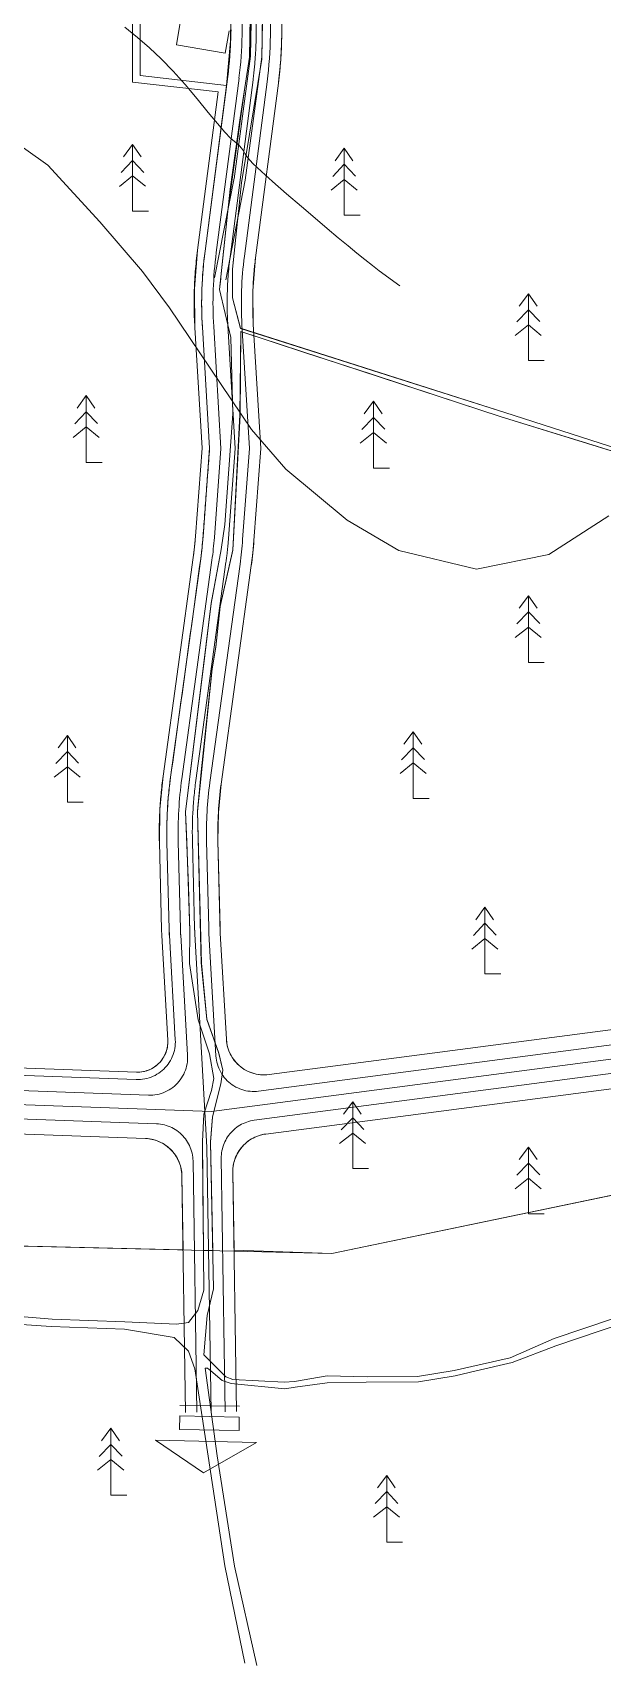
# Model space of a CAD drawing. Header units: metres. Extents: x 532950 to 537618, y 1849954 to 1853119.
# Drawn here: x 534597.6 to 534748.3, y 1850257.3 to 1850689.7 of the extents above; entities that cross this region are included whole.
import ezdxf

# ---------------------------------------------------------------- set-up
doc = ezdxf.new("R2010")
doc.units = ezdxf.units.M
doc.header["$LTSCALE"] = 3.1
for name, color, linetype, lineweight in [('11', 7, 'Continuous', 13), ('31', 7, 'Continuous', 13), ('46', 7, 'Continuous', 13), ('50', 7, 'Continuous', 13), ('52', 7, 'Continuous', 13), ('53', 7, 'Continuous', 13), ('55', 7, 'Continuous', 13), ('58', 7, 'Continuous', 13), ('60', 7, 'Continuous', 13), ('63', 7, 'Continuous', 13)]:
    doc.layers.add(name, color=color, linetype=linetype, lineweight=lineweight)

msp = doc.modelspace()

# ---------------------------------------------------------------- linework, layer by layer
at = {"layer": '11'}
for points in [[(534657.01, 1850715.5), (534656.72, 1850689.04), (534656.71, 1850688.63), (534656.71, 1850688.22), (534656.7, 1850687.81), (534656.69, 1850687.4), (534656.68, 1850686.99), (534656.66, 1850686.58), (534656.65, 1850686.18), (534656.63, 1850685.77), (534656.61, 1850685.36), (534656.59, 1850684.95), (534656.57, 1850684.54), (534656.54, 1850684.14), (534656.52, 1850683.73), (534656.49, 1850683.32), (534656.46, 1850682.91), (534656.43, 1850682.51), (534656.4, 1850682.1), (534656.37, 1850681.69), (534656.33, 1850681.28), (534656.3, 1850680.88), (534656.26, 1850680.47), (534656.22, 1850680.06), (534656.17, 1850679.66), (534656.13, 1850679.25), (534656.09, 1850678.84), (534656.04, 1850678.44), (534655.99, 1850678.03), (534655.94, 1850677.63), (534655.89, 1850677.22), (534649.88, 1850630.99), (534649.79, 1850630.35), (534649.72, 1850629.7), (534649.64, 1850629.05), (534649.57, 1850628.41), (534649.51, 1850627.76), (534649.45, 1850627.11), (534649.39, 1850626.46), (534649.34, 1850625.81), (534649.29, 1850625.16)], [(534649.29, 1850625.16), (534649.25, 1850624.51), (534649.21, 1850623.86), (534649.17, 1850623.21), (534649.14, 1850622.56), (534649.11, 1850621.91), (534649.09, 1850621.26), (534649.07, 1850620.61), (534649.06, 1850619.96), (534649.05, 1850619.31), (534649.04, 1850618.66), (534649.04, 1850618.01), (534649.04, 1850617.36), (534649.05, 1850616.71), (534649.06, 1850616.06), (534649.08, 1850615.4), (534649.1, 1850614.75), (534649.12, 1850614.1), (534649.15, 1850613.45), (534649.18, 1850612.8), (534649.22, 1850612.15), (534651.15, 1850579.6), (534649.39, 1850555.74), (534649.37, 1850555.52), (534649.35, 1850555.31), (534649.34, 1850555.09), (534649.32, 1850554.88), (534649.3, 1850554.66), (534649.28, 1850554.44), (534649.26, 1850554.23), (534649.24, 1850554.01), (534649.22, 1850553.8), (534649.2, 1850553.58), (534649.18, 1850553.36), (534649.16, 1850553.15), (534649.14, 1850552.93), (534649.12, 1850552.72), (534649.09, 1850552.5), (534649.07, 1850552.29), (534649.05, 1850552.07), (534649.02, 1850551.86), (534649, 1850551.64), (534648.97, 1850551.42), (534648.95, 1850551.21), (534648.92, 1850550.99), (534648.89, 1850550.78), (534648.87, 1850550.56), (534648.84, 1850550.35), (534648.81, 1850550.13), (534648.78, 1850549.92), (534648.75, 1850549.7), (534648.72, 1850549.49), (534640.76, 1850491.62), (534640.68, 1850491.07), (534640.61, 1850490.52), (534640.54, 1850489.96), (534640.48, 1850489.41), (534640.42, 1850488.86), (534640.36, 1850488.3), (534640.3, 1850487.75), (534640.25, 1850487.2), (534640.2, 1850486.64), (534640.15, 1850486.09), (534640.11, 1850485.53), (534640.07, 1850484.98), (534640.03, 1850484.42), (534640, 1850483.86), (534639.96, 1850483.31), (534639.94, 1850482.75), (534639.91, 1850482.2), (534639.89, 1850481.64), (534639.87, 1850481.08), (534639.86, 1850480.53), (534639.84, 1850479.97), (534639.83, 1850479.41), (534639.83, 1850478.86), (534639.82, 1850478.3), (534639.82, 1850477.74), (534639.83, 1850477.18), (534639.83, 1850476.63), (534639.84, 1850476.07), (534639.85, 1850475.51), (534640.42, 1850452.56), (534640.42, 1850452.5), (534640.42, 1850452.45), (534640.42, 1850452.39), (534640.43, 1850452.34), (534640.43, 1850452.28), (534640.43, 1850452.23), (534640.43, 1850452.17), (534640.43, 1850452.12), (534640.43, 1850452.06), (534640.44, 1850452.01), (534640.44, 1850451.95), (534640.44, 1850451.9), (534640.44, 1850451.84), (534640.45, 1850451.79), (534640.45, 1850451.73), (534640.45, 1850451.68), (534640.45, 1850451.62), (534640.45, 1850451.57)], [(535035.1, 1850471.32), (534856.25, 1850431.69), (534644.88, 1850403.96)], [(534640.45, 1850451.57), (534640.46, 1850451.51), (534640.46, 1850451.46), (534640.46, 1850451.4), (534640.46, 1850451.34), (534640.47, 1850451.29), (534640.47, 1850451.23), (534640.47, 1850451.18), (534640.48, 1850451.12), (534640.48, 1850451.07), (534640.48, 1850451.01), (534640.49, 1850450.96), (534643.69, 1850394.54), (534644.77, 1850324.4)], [(534644.88, 1850403.96), (534362.25, 1850414.19), (534159.5, 1850449.49)]]:
    msp.add_lwpolyline(points, dxfattribs=at)
at = {"layer": '31'}
for points in [[(534363.26, 1850423.91), (534625.04, 1850414.43), (534625.74, 1850414.44), (534626.44, 1850414.51), (534627.13, 1850414.63), (534627.8, 1850414.82), (534628.46, 1850415.06), (534629.09, 1850415.37), (534629.69, 1850415.72), (534630.26, 1850416.13), (534630.79, 1850416.58), (534631.28, 1850417.09), (534631.73, 1850417.63), (534632.12, 1850418.2), (534632.47, 1850418.81), (534632.76, 1850419.45), (534632.99, 1850420.11), (534633.16, 1850420.79), (534633.27, 1850421.48), (534633.33, 1850422.18), (534633.32, 1850422.88), (534631.74, 1850450.59), (534631.68, 1850452.22), (534631.11, 1850475.3), (534631.24, 1850484.08), (534632.09, 1850492.82), (534640.06, 1850550.68), (534640.4, 1850553.53), (534640.66, 1850556.39), (534642.38, 1850579.67), (534640.48, 1850611.63), (534640.36, 1850621.89), (534641.2, 1850632.12), (534646.65, 1850674.01), (534623.98, 1850676.63), (534623.98, 1850701.95)], [(534640.4, 1850622.96), (534640.43, 1850623.66), (534640.47, 1850624.37), (534640.51, 1850625.08), (534640.56, 1850625.78), (534640.61, 1850626.49), (534640.67, 1850627.19), (534640.73, 1850627.9), (534640.8, 1850628.61), (534640.87, 1850629.31), (534640.94, 1850630.01), (534641.02, 1850630.72), (534641.11, 1850631.42), (534641.2, 1850632.12), (534646.65, 1850674.01), (534623.98, 1850676.63), (534623.98, 1850701.95)], [(534629.02, 1850415.33), (534629.43, 1850415.56), (534629.81, 1850415.8), (534630.19, 1850416.07), (534630.54, 1850416.36), (534630.88, 1850416.67), (534631.2, 1850417), (534631.5, 1850417.34), (534631.79, 1850417.7), (534632.05, 1850418.08), (534632.28, 1850418.47), (534632.5, 1850418.88), (534632.69, 1850419.3), (534632.86, 1850419.72), (534633, 1850420.16), (534633.12, 1850420.6), (534633.21, 1850421.05), (534633.28, 1850421.51), (534633.32, 1850421.96), (534633.33, 1850422.42), (534633.32, 1850422.88), (534631.74, 1850450.59), (534631.68, 1850452.22), (534631.11, 1850475.3), (534631.09, 1850475.9), (534631.08, 1850476.51), (534631.08, 1850477.11), (534631.07, 1850477.72), (534631.07, 1850478.33), (534631.08, 1850478.93), (534631.08, 1850479.54), (534631.09, 1850480.14), (534631.11, 1850480.75), (534631.13, 1850481.35), (534631.15, 1850481.96), (534631.17, 1850482.56), (534631.2, 1850483.17), (534631.23, 1850483.77), (534631.26, 1850484.38), (534631.3, 1850484.98), (534631.34, 1850485.59), (534631.38, 1850486.19), (534631.43, 1850486.8), (534631.48, 1850487.4), (534631.54, 1850488), (534631.59, 1850488.6), (534631.65, 1850489.21), (534631.72, 1850489.81), (534631.79, 1850490.41), (534631.86, 1850491.01), (534631.93, 1850491.61), (534632.01, 1850492.21), (534632.09, 1850492.82), (534640.06, 1850550.68), (534640.08, 1850550.88), (534640.11, 1850551.07), (534640.14, 1850551.27), (534640.16, 1850551.47), (534640.19, 1850551.66), (534640.21, 1850551.86), (534640.23, 1850552.06), (534640.26, 1850552.25), (534640.28, 1850552.45), (534640.31, 1850552.64), (534640.33, 1850552.84), (534640.35, 1850553.04), (534640.37, 1850553.23), (534640.39, 1850553.43), (534640.41, 1850553.63), (534640.43, 1850553.83), (534640.45, 1850554.02), (534640.47, 1850554.22), (534640.49, 1850554.42), (534640.51, 1850554.61), (534640.53, 1850554.81), (534640.55, 1850555.01), (534640.56, 1850555.2), (534640.58, 1850555.4), (534640.6, 1850555.6), (534640.61, 1850555.8), (534640.63, 1850555.99), (534640.65, 1850556.19), (534640.66, 1850556.39), (534642.38, 1850579.67), (534640.48, 1850611.63), (534640.44, 1850612.34), (534640.41, 1850613.05), (534640.38, 1850613.75), (534640.35, 1850614.46), (534640.33, 1850615.17), (534640.31, 1850615.88), (534640.3, 1850616.58), (534640.29, 1850617.29), (534640.29, 1850618), (534640.29, 1850618.71), (534640.3, 1850619.42), (534640.31, 1850620.12), (534640.32, 1850620.83), (534640.34, 1850621.54), (534640.37, 1850622.25), (534640.4, 1850622.96)], [(534179.24, 1850455.95), (534363.26, 1850423.91), (534625.04, 1850414.43), (534625.5, 1850414.43), (534625.96, 1850414.45), (534626.41, 1850414.5), (534626.87, 1850414.58), (534627.31, 1850414.68), (534627.76, 1850414.8), (534628.19, 1850414.96), (534628.61, 1850415.13), (534629.02, 1850415.33)]]:
    msp.add_lwpolyline(points, dxfattribs=at)
at = {"layer": '46'}
for points in [[(534660.11, 1850413.77), (534854.9, 1850439.33), (535029.51, 1850478.01), (535030.34, 1850478.24), (535031.15, 1850478.53), (535031.93, 1850478.89), (535032.68, 1850479.32), (535033.38, 1850479.8), (535034.05, 1850480.35), (535034.66, 1850480.96), (535035.22, 1850481.61), (535035.72, 1850482.31), (535036.16, 1850483.05), (535036.53, 1850483.82), (535036.84, 1850484.63), (535037.07, 1850485.45), (535037.24, 1850486.3), (535037.33, 1850487.15), (535037.34, 1850488.01), (535037.29, 1850488.87), (535037.16, 1850489.72), (535036.95, 1850490.56), (535036.68, 1850491.37), (534901.91, 1850841.19)], [(534663.58, 1850698.93), (534663.47, 1850688.96), (534663.21, 1850682.64), (534662.58, 1850676.35), (534656.57, 1850630.12), (534655.85, 1850621.35), (534655.95, 1850612.55), (534657.92, 1850579.56), (534656.12, 1850555.24), (534655.82, 1850551.9), (534655.41, 1850548.57), (534647.44, 1850490.7), (534646.72, 1850483.21), (534646.6, 1850475.68), (534647.23, 1850451.23), (534648.83, 1850423.12), (534648.91, 1850422.26), (534649.07, 1850421.41), (534649.31, 1850420.58), (534649.61, 1850419.77), (534649.99, 1850418.99), (534650.43, 1850418.24), (534650.93, 1850417.54), (534651.49, 1850416.88), (534652.11, 1850416.27), (534652.77, 1850415.72), (534653.48, 1850415.23), (534654.23, 1850414.8), (534655.02, 1850414.43)], [(535160.26, 1850466.91), (534676.75, 1850366.42), (534650.86, 1850367.28), (534650.54, 1850387.96), (534650.57, 1850388.81), (534650.66, 1850389.66), (534650.83, 1850390.5), (534651.07, 1850391.32), (534651.38, 1850392.12), (534651.76, 1850392.89), (534652.2, 1850393.62), (534652.7, 1850394.32), (534653.26, 1850394.97), (534653.87, 1850395.56), (534654.54, 1850396.11), (534655.24, 1850396.59), (534655.99, 1850397.01), (534656.76, 1850397.37), (534657.57, 1850397.66), (534658.4, 1850397.88), (534659.24, 1850398.03), (534857.59, 1850424.05), (535036.56, 1850463.7), (535096.55, 1850475.69)], [(534152.05, 1850407.66), (534298.25, 1850375.42), (534637.36, 1850367.35), (534637.06, 1850387), (534637, 1850387.89), (534636.87, 1850388.77), (534636.66, 1850389.64), (534636.37, 1850390.48), (534636.01, 1850391.3), (534635.57, 1850392.08), (534635.07, 1850392.82), (534634.51, 1850393.51), (534633.88, 1850394.15), (534633.2, 1850394.73), (534632.47, 1850395.25), (534631.7, 1850395.7), (534630.89, 1850396.08), (534630.05, 1850396.38), (534629.19, 1850396.61), (534628.31, 1850396.76), (534627.42, 1850396.84), (534361.44, 1850406.46), (534169.5, 1850439.89)], [(534655.02, 1850414.43), (534655.83, 1850414.14), (534656.67, 1850413.92), (534657.52, 1850413.77), (534658.39, 1850413.7), (534659.25, 1850413.7), (534660.11, 1850413.77)]]:
    msp.add_lwpolyline(points, dxfattribs=at)
at = {"layer": '50'}
msp.add_lwpolyline([(534648.89, 1850675.77), (534649.95, 1850687.59), (534650.08, 1850699.46), (534625.98, 1850699.92), (534625.98, 1850678.42)], close=True, dxfattribs=at)
at = {"layer": '52'}
for p, q in [((534653.26, 1850715.54), (534652.97, 1850689.08)), ((534660.76, 1850715.45), (534660.47, 1850688.99)), ((534652.17, 1850677.71), (534646.16, 1850631.48)), ((534659.61, 1850676.74), (534653.59, 1850630.51)), ((534645.01, 1850550), (534637.04, 1850492.13)), ((534652.44, 1850548.98), (534644.47, 1850491.11))]:
    msp.add_line(p, q, dxfattribs=at)
for points in [[(534645.47, 1850611.93), (534647.4, 1850579.63), (534645.65, 1850556.02)], [(534652.96, 1850612.38), (534654.91, 1850579.58), (534653.13, 1850555.46)], [(534636.1, 1850475.42), (534636.67, 1850452.41), (534636.67, 1850452.35), (534636.68, 1850452.3), (534636.68, 1850452.24), (534636.68, 1850452.19), (534636.68, 1850452.13), (534636.68, 1850452.08), (534636.68, 1850452.02), (534636.69, 1850451.97), (534636.69, 1850451.91), (534636.69, 1850451.85), (534636.69, 1850451.8), (534636.69, 1850451.74), (534636.7, 1850451.69), (534636.7, 1850451.63), (534636.7, 1850451.58), (534636.7, 1850451.52), (534636.7, 1850451.47), (534636.71, 1850451.41), (534636.71, 1850451.36), (534636.71, 1850451.3), (534636.71, 1850451.25), (534636.72, 1850451.19), (534636.72, 1850451.14), (534636.72, 1850451.08), (534636.73, 1850451.03), (534636.73, 1850450.97), (534636.73, 1850450.92), (534636.73, 1850450.86), (534636.74, 1850450.81), (534638.55, 1850418.88), (534638.57, 1850418.3), (534638.55, 1850417.73), (534638.5, 1850417.16), (534638.42, 1850416.59), (534638.3, 1850416.03), (534638.16, 1850415.47), (534637.98, 1850414.93), (534637.77, 1850414.39), (534637.53, 1850413.87), (534637.26, 1850413.37), (534636.96, 1850412.88), (534636.64, 1850412.4), (534636.29, 1850411.95), (534635.91, 1850411.52), (534635.51, 1850411.11), (534635.08, 1850410.72), (534634.64, 1850410.36), (534634.17, 1850410.03), (534633.69, 1850409.72), (534633.19, 1850409.44), (534632.67, 1850409.19), (534632.14, 1850408.97), (534631.6, 1850408.78), (534631.05, 1850408.62), (534630.49, 1850408.49), (534629.92, 1850408.4), (534629.35, 1850408.34), (534628.78, 1850408.31), (534628.21, 1850408.31), (534362.64, 1850417.93)], [(534643.6, 1850475.61), (534644.17, 1850452.71), (534644.17, 1850452.66), (534644.17, 1850452.6), (534644.17, 1850452.55), (534644.17, 1850452.49), (534644.18, 1850452.44), (534644.18, 1850452.38), (534644.18, 1850452.33), (534644.18, 1850452.27), (534644.18, 1850452.22), (534644.18, 1850452.16), (534644.19, 1850452.1), (534644.19, 1850452.05), (534644.19, 1850451.99), (534644.19, 1850451.94), (534644.19, 1850451.88), (534644.2, 1850451.83), (534644.2, 1850451.77), (534644.2, 1850451.72), (534644.2, 1850451.66), (534644.21, 1850451.61), (534644.21, 1850451.55), (534644.21, 1850451.5), (534644.22, 1850451.44), (534644.22, 1850451.39), (534644.22, 1850451.33), (534644.22, 1850451.28), (534644.23, 1850451.22), (534644.23, 1850451.17), (534644.23, 1850451.11), (534646.07, 1850418.73), (534646.12, 1850418.16), (534646.2, 1850417.6), (534646.31, 1850417.04), (534646.46, 1850416.49), (534646.63, 1850415.95), (534646.83, 1850415.43), (534647.07, 1850414.91), (534647.33, 1850414.41), (534647.62, 1850413.92), (534647.94, 1850413.45), (534648.28, 1850413), (534648.65, 1850412.57), (534649.05, 1850412.16), (534649.46, 1850411.78), (534649.9, 1850411.41), (534650.35, 1850411.08), (534650.83, 1850410.77), (534651.32, 1850410.48), (534651.83, 1850410.23), (534652.35, 1850410.01), (534652.88, 1850409.81), (534653.42, 1850409.65), (534653.97, 1850409.51), (534654.53, 1850409.41), (534655.09, 1850409.34), (534655.66, 1850409.3), (534656.23, 1850409.29), (534656.79, 1850409.32), (534657.36, 1850409.38), (534855.6, 1850435.38)], [(534856.9, 1850427.99), (534656.18, 1850401.66), (534655.69, 1850401.58), (534655.2, 1850401.48), (534654.71, 1850401.35), (534654.23, 1850401.2), (534653.76, 1850401.03), (534653.3, 1850400.83), (534652.85, 1850400.61), (534652.41, 1850400.36), (534651.99, 1850400.1), (534651.57, 1850399.81), (534651.18, 1850399.5), (534650.8, 1850399.18), (534650.43, 1850398.83), (534650.08, 1850398.47), (534649.76, 1850398.09), (534649.45, 1850397.69), (534649.16, 1850397.28), (534648.89, 1850396.86), (534648.65, 1850396.42), (534648.42, 1850395.97), (534648.22, 1850395.51), (534648.04, 1850395.04), (534647.89, 1850394.56), (534647.76, 1850394.08), (534647.66, 1850393.59), (534647.58, 1850393.09), (534647.52, 1850392.59), (534647.49, 1850392.09), (534647.49, 1850391.59), (534648.52, 1850324.46)], [(534641.02, 1850324.34), (534640, 1850390.89), (534639.97, 1850391.42), (534639.93, 1850391.94), (534639.85, 1850392.46), (534639.75, 1850392.97), (534639.62, 1850393.48), (534639.46, 1850393.98), (534639.28, 1850394.47), (534639.07, 1850394.95), (534638.84, 1850395.42), (534638.58, 1850395.87), (534638.3, 1850396.32), (534637.99, 1850396.74), (534637.67, 1850397.15), (534637.32, 1850397.55), (534636.96, 1850397.92), (534636.57, 1850398.27), (534636.17, 1850398.61), (534635.75, 1850398.92), (534635.31, 1850399.21), (534634.86, 1850399.48), (534634.39, 1850399.72), (534633.92, 1850399.94), (534633.43, 1850400.13), (534632.93, 1850400.3), (534632.43, 1850400.44), (534631.92, 1850400.55), (534631.4, 1850400.64), (534630.88, 1850400.7), (534630.36, 1850400.73), (534361.86, 1850410.45)]]:
    msp.add_lwpolyline(points, dxfattribs=at)
for centre, radius, start, end in [((534556.72, 1850690.12), 96.25, 352.5885, 359.3772), ((534556.72, 1850690.12), 103.75, 352.5885, 359.3772), ((534749.04, 1850618.09), 103.75, 172.5885, 183.4064), ((534749.04, 1850618.09), 96.25, 172.5885, 183.4064), ((534549.66, 1850563.13), 96.25, 352.1607, 355.7636), ((534549.66, 1850563.13), 103.75, 352.1607, 355.7636), ((534739.82, 1850477.98), 103.75, 172.1607, 181.4144), ((534739.82, 1850477.98), 96.25, 172.1607, 181.4144)]:
    msp.add_arc(centre, radius, start, end, dxfattribs=at)
at = {"layer": '53'}
for p, q in [((534650.26, 1850715.57), (534649.97, 1850689.11)), ((534663.76, 1850715.42), (534663.47, 1850688.96)), ((534649.19, 1850678.09), (534643.18, 1850631.86)), ((534662.58, 1850676.35), (534656.57, 1850630.12)), ((534642.04, 1850550.41), (534634.07, 1850492.54)), ((534655.41, 1850548.57), (534647.44, 1850490.7)), ((534644.92, 1850381.54), (534644.94, 1850381.54))]:
    msp.add_line(p, q, dxfattribs=at)
for points in [[(534642.48, 1850611.75), (534644.39, 1850579.65), (534642.65, 1850556.24)], [(534655.95, 1850612.55), (534657.92, 1850579.56), (534656.12, 1850555.24)], [(534633.11, 1850475.35), (534633.67, 1850452.29), (534633.68, 1850452.23), (534633.68, 1850452.17), (534633.68, 1850452.12), (534633.68, 1850452.06), (534633.68, 1850452.01), (534633.68, 1850451.95), (534633.69, 1850451.9), (534633.69, 1850451.84), (534633.69, 1850451.79), (534633.69, 1850451.73), (534633.69, 1850451.68), (534633.7, 1850451.62), (534633.7, 1850451.57), (534633.7, 1850451.51), (534633.7, 1850451.46), (534633.7, 1850451.4), (534633.71, 1850451.35), (534633.71, 1850451.29), (534633.71, 1850451.24), (534633.71, 1850451.18), (534633.72, 1850451.13), (534633.72, 1850451.07), (534633.72, 1850451.01), (534633.73, 1850450.96), (534633.73, 1850450.9), (534633.73, 1850450.85), (534633.73, 1850450.79), (534633.74, 1850450.74), (534633.74, 1850450.68), (534635.31, 1850423), (534635.33, 1850422.42), (534635.31, 1850421.85), (534635.26, 1850421.28), (534635.18, 1850420.71), (534635.07, 1850420.15), (534634.92, 1850419.59), (534634.74, 1850419.05), (534634.53, 1850418.51), (534634.29, 1850417.99), (534634.02, 1850417.49), (534633.73, 1850417), (534633.4, 1850416.52), (534633.05, 1850416.07), (534632.67, 1850415.64), (534632.27, 1850415.23), (534631.85, 1850414.84), (534631.4, 1850414.48), (534630.93, 1850414.15), (534630.45, 1850413.84), (534629.95, 1850413.56), (534629.43, 1850413.31), (534628.9, 1850413.09), (534628.36, 1850412.9), (534627.81, 1850412.74), (534627.25, 1850412.61), (534626.68, 1850412.52), (534626.11, 1850412.46), (534625.54, 1850412.43), (534624.97, 1850412.43), (534363.06, 1850421.91)], [(534646.6, 1850475.68), (534647.17, 1850452.84), (534647.17, 1850452.78), (534647.17, 1850452.72), (534647.17, 1850452.67), (534647.17, 1850452.61), (534647.17, 1850452.56), (534647.17, 1850452.5), (534647.18, 1850452.45), (534647.18, 1850452.39), (534647.18, 1850452.34), (534647.18, 1850452.28), (534647.18, 1850452.23), (534647.19, 1850452.17), (534647.19, 1850452.12), (534647.19, 1850452.06), (534647.19, 1850452.01), (534647.2, 1850451.95), (534647.2, 1850451.9), (534647.2, 1850451.84), (534647.2, 1850451.79), (534647.2, 1850451.73), (534647.21, 1850451.67), (534647.21, 1850451.62), (534647.21, 1850451.56), (534647.22, 1850451.51), (534647.22, 1850451.45), (534647.22, 1850451.4), (534647.22, 1850451.34), (534647.23, 1850451.29), (534647.23, 1850451.23), (534648.83, 1850423.12), (534648.88, 1850422.56), (534648.96, 1850421.99), (534649.07, 1850421.44), (534649.21, 1850420.89), (534649.39, 1850420.35), (534649.59, 1850419.82), (534649.82, 1850419.31), (534650.09, 1850418.8), (534650.38, 1850418.32), (534650.7, 1850417.85), (534651.04, 1850417.4), (534651.41, 1850416.97), (534651.8, 1850416.56), (534652.22, 1850416.17), (534652.65, 1850415.81), (534653.11, 1850415.47), (534653.58, 1850415.16), (534654.08, 1850414.88), (534654.58, 1850414.63), (534655.1, 1850414.4), (534655.64, 1850414.21), (534656.18, 1850414.04), (534656.73, 1850413.91), (534657.29, 1850413.81), (534657.85, 1850413.73), (534658.42, 1850413.7), (534658.98, 1850413.69), (534659.55, 1850413.72), (534660.11, 1850413.77), (534854.9, 1850439.33)], [(534857.59, 1850424.05), (534659.24, 1850398.03), (534658.74, 1850397.95), (534658.25, 1850397.85), (534657.77, 1850397.72), (534657.29, 1850397.57), (534656.82, 1850397.39), (534656.36, 1850397.19), (534655.91, 1850396.97), (534655.47, 1850396.73), (534655.04, 1850396.46), (534654.63, 1850396.18), (534654.23, 1850395.87), (534653.85, 1850395.54), (534653.49, 1850395.2), (534653.14, 1850394.84), (534652.81, 1850394.46), (534652.5, 1850394.06), (534652.22, 1850393.65), (534651.95, 1850393.22), (534651.7, 1850392.79), (534651.48, 1850392.34), (534651.28, 1850391.88), (534651.1, 1850391.41), (534650.95, 1850390.93), (534650.82, 1850390.45), (534650.71, 1850389.95), (534650.63, 1850389.46), (534650.58, 1850388.96), (534650.55, 1850388.46), (534650.54, 1850387.96), (534651.52, 1850324.5)], [(534298.25, 1850375.42), (534637.36, 1850367.35), (534637.06, 1850387), (534637.03, 1850387.52), (534636.99, 1850388.04), (534636.91, 1850388.56), (534636.81, 1850389.07), (534636.68, 1850389.58), (534636.52, 1850390.08), (534636.34, 1850390.57), (534636.13, 1850391.05), (534635.9, 1850391.52), (534635.64, 1850391.98), (534635.36, 1850392.42), (534635.05, 1850392.85), (534634.73, 1850393.26), (534634.38, 1850393.65), (534634.02, 1850394.02), (534633.63, 1850394.38), (534633.23, 1850394.71), (534632.81, 1850395.02), (534632.37, 1850395.31), (534631.92, 1850395.58), (534631.45, 1850395.82), (534630.98, 1850396.04), (534630.49, 1850396.23), (534629.99, 1850396.4), (534629.49, 1850396.54), (534628.98, 1850396.66), (534628.46, 1850396.74), (534627.94, 1850396.8), (534627.42, 1850396.84), (534361.44, 1850406.46)], [(534638.02, 1850324.29), (534637.06, 1850387), (534637.03, 1850387.52), (534636.99, 1850388.04), (534636.91, 1850388.56), (534636.81, 1850389.07), (534636.68, 1850389.58), (534636.52, 1850390.08), (534636.34, 1850390.57), (534636.13, 1850391.05), (534635.9, 1850391.52), (534635.64, 1850391.98), (534635.36, 1850392.42), (534635.05, 1850392.85), (534634.73, 1850393.26), (534634.38, 1850393.65), (534634.02, 1850394.02), (534633.63, 1850394.38), (534633.23, 1850394.71), (534632.81, 1850395.02), (534632.37, 1850395.31), (534631.92, 1850395.58), (534631.45, 1850395.82), (534630.98, 1850396.04), (534630.49, 1850396.23), (534629.99, 1850396.4), (534629.49, 1850396.54), (534628.98, 1850396.66), (534628.46, 1850396.74), (534627.94, 1850396.8), (534627.42, 1850396.84), (534361.44, 1850406.46)]]:
    msp.add_lwpolyline(points, dxfattribs=at)
for centre, radius, start, end in [((534556.72, 1850690.12), 93.25, 352.5885, 359.3772), ((534556.72, 1850690.12), 106.75, 352.5885, 359.3772), ((534749.04, 1850618.09), 106.75, 172.5885, 183.4064), ((534749.04, 1850618.09), 93.25, 172.5885, 183.4064), ((534549.66, 1850563.13), 93.25, 352.1607, 355.7636), ((534549.66, 1850563.13), 106.75, 352.1607, 355.7636), ((534739.82, 1850477.98), 106.75, 172.1607, 181.4144), ((534739.82, 1850477.98), 93.25, 172.1607, 181.4144)]:
    msp.add_arc(centre, radius, start, end, dxfattribs=at)
at = {"layer": '55'}
for p, q in [((534636.6, 1850692.44), (534635.6, 1850686.53)), ((534649.53, 1850690.25), (534648.52, 1850684.33)), ((534648.52, 1850684.33), (534635.6, 1850686.53)), ((534624.02, 1850660.09), (534624.02, 1850642.42)), ((534680.02, 1850659.09), (534680.02, 1850641.42)), ((534620.96, 1850652.65), (534624.02, 1850655.85)), ((534627, 1850652.71), (534624.02, 1850655.85)), ((534676.96, 1850651.65), (534680.02, 1850654.85)), ((534683, 1850651.71), (534680.02, 1850654.85)), ((534620.54, 1850649.02), (534624.02, 1850651.8)), ((534627.43, 1850649.03), (534624.02, 1850651.8)), ((534650.9, 1850651.23), (534645.72, 1850624.81)), ((534653.84, 1850650.65), (534648.66, 1850624.24)), ((534676.54, 1850648.02), (534680.02, 1850650.8)), ((534683.43, 1850648.03), (534680.02, 1850650.8)), ((534624.02, 1850642.42), (534628.22, 1850642.42)), ((534680.02, 1850641.42), (534684.22, 1850641.42)), ((534728.75, 1850620.59), (534728.75, 1850602.92)), ((534725.69, 1850613.15), (534728.75, 1850616.34)), ((534731.73, 1850613.21), (534728.75, 1850616.34)), ((534725.27, 1850609.52), (534728.75, 1850612.3)), ((534732.16, 1850609.53), (534728.75, 1850612.3)), ((534728.75, 1850602.92), (534732.95, 1850602.92)), ((534611.75, 1850593.59), (534611.75, 1850575.92)), ((534608.69, 1850586.15), (534611.75, 1850589.34)), ((534614.73, 1850586.21), (534611.75, 1850589.34)), ((534687.75, 1850592.09), (534687.75, 1850574.42)), ((534608.27, 1850582.52), (534611.75, 1850585.3)), ((534615.16, 1850582.53), (534611.75, 1850585.3)), ((534684.69, 1850584.65), (534687.75, 1850587.84)), ((534690.73, 1850584.71), (534687.75, 1850587.84)), ((534684.27, 1850581.02), (534687.75, 1850583.8)), ((534691.16, 1850581.03), (534687.75, 1850583.8)), ((534611.75, 1850575.92), (534615.95, 1850575.92)), ((534687.75, 1850574.42), (534691.95, 1850574.42)), ((534728.75, 1850540.59), (534728.75, 1850522.92)), ((534725.69, 1850533.15), (534728.75, 1850536.34)), ((534731.73, 1850533.21), (534728.75, 1850536.34)), ((534725.27, 1850529.52), (534728.75, 1850532.3)), ((534732.16, 1850529.53), (534728.75, 1850532.3)), ((534728.75, 1850522.92), (534732.95, 1850522.92)), ((534606.75, 1850503.59), (534606.75, 1850485.92)), ((534698.25, 1850504.59), (534698.25, 1850486.92)), ((534603.69, 1850496.15), (534606.75, 1850499.34)), ((534609.73, 1850496.21), (534606.75, 1850499.34)), ((534695.19, 1850497.15), (534698.25, 1850500.34)), ((534701.23, 1850497.21), (534698.25, 1850500.34)), ((534603.27, 1850492.52), (534606.75, 1850495.3)), ((534610.16, 1850492.53), (534606.75, 1850495.3)), ((534694.77, 1850493.52), (534698.25, 1850496.3)), ((534701.66, 1850493.53), (534698.25, 1850496.3)), ((534606.75, 1850485.92), (534610.95, 1850485.92)), ((534698.25, 1850486.92), (534702.45, 1850486.92)), ((534717.25, 1850458.09), (534717.25, 1850440.42)), ((534714.19, 1850450.65), (534717.25, 1850453.84)), ((534720.23, 1850450.71), (534717.25, 1850453.84)), ((534713.77, 1850447.02), (534717.25, 1850449.8)), ((534720.66, 1850447.03), (534717.25, 1850449.8)), ((534717.25, 1850440.42), (534721.45, 1850440.42)), ((534682.25, 1850406.59), (534682.25, 1850388.92)), ((534679.19, 1850399.15), (534682.25, 1850402.34)), ((534685.23, 1850399.21), (534682.25, 1850402.34)), ((534678.77, 1850395.52), (534682.25, 1850398.3)), ((534685.66, 1850395.53), (534682.25, 1850398.3)), ((534725.69, 1850387.15), (534728.75, 1850390.34)), ((534728.75, 1850394.59), (534728.75, 1850376.92)), ((534731.73, 1850387.21), (534728.75, 1850390.34)), ((534682.25, 1850388.92), (534686.45, 1850388.92)), ((534725.27, 1850383.52), (534728.75, 1850386.3)), ((534732.16, 1850383.53), (534728.75, 1850386.3)), ((534728.75, 1850376.92), (534732.95, 1850376.92)), ((534618.25, 1850320.09), (534618.25, 1850302.42)), ((534615.19, 1850312.65), (534618.25, 1850315.84)), ((534621.23, 1850312.71), (534618.25, 1850315.84)), ((534614.77, 1850309.02), (534618.25, 1850311.8)), ((534621.66, 1850309.03), (534618.25, 1850311.8)), ((534691.25, 1850307.59), (534691.25, 1850289.92)), ((534618.25, 1850302.42), (534622.45, 1850302.42)), ((534688.19, 1850300.15), (534691.25, 1850303.34)), ((534694.23, 1850300.21), (534691.25, 1850303.34)), ((534687.77, 1850296.52), (534691.25, 1850299.3)), ((534694.66, 1850296.53), (534691.25, 1850299.3)), ((534691.25, 1850289.92), (534695.45, 1850289.92))]:
    msp.add_line(p, q, dxfattribs=at)
for points in [[(534642.91, 1850775.5), (534659.12, 1850729.18), (534658.18, 1850683.29), (534653.84, 1850650.65)], [(534639.95, 1850774.99), (534656.11, 1850728.7), (534655.18, 1850683.52), (534650.87, 1850651.05)], [(534653.84, 1850650.65), (534658.18, 1850683.29), (534659.12, 1850729.18)], [(534722.51, 1850589.13), (534762.8, 1850576.19), (534826.65, 1850559.51), (534865.72, 1850553.62), (534905.73, 1850524.7), (534904.78, 1850524.51), (535044.35, 1850532.81), (535058.61, 1850549.82), (535058.27, 1850560.97), (535070.76, 1850577.18), (535063.33, 1850615.02), (535078.52, 1850643.73), (535093.36, 1850670.37), (535085.94, 1850674.42), (535093.7, 1850702.8)], [(534734.15, 1850551.53), (534715.03, 1850547.63), (534694.48, 1850552.61), (534680.79, 1850560.59), (534664.6, 1850574.11), (534655.5, 1850584.59), (534633.76, 1850616.81), (534626.68, 1850626.47), (534615.33, 1850639.64), (534601.61, 1850654.65), (534585.24, 1850666.23), (534571.12, 1850673.41), (534554.98, 1850679.69), (534526.48, 1850688.58), (534510.16, 1850698.03)], [(534642.77, 1850367.22), (534642.47, 1850396.06), (534642.89, 1850403.29), (534644.89, 1850409.59), (534645.53, 1850412.76), (534644.37, 1850419.29), (534641.34, 1850428.29), (534639.1, 1850443.22), (534639.19, 1850451.88), (534638.36, 1850475.44), (534638.04, 1850483.36), (534644.79, 1850538.59), (534647.43, 1850552.86), (534648.43, 1850559.5), (534650.52, 1850588.81), (534649.97, 1850609.03), (534647.03, 1850621.7), (534649.81, 1850648.3), (534652.51, 1850667.17), (534654.94, 1850683.26), (534655.28, 1850701.21)], [(534655.24, 1850699.36), (534654.94, 1850683.26), (534653.72, 1850675.21), (534649.22, 1850642.66), (534647.03, 1850621.7), (534649.98, 1850609), (534650.52, 1850588.81), (534649.48, 1850574.13), (534648.44, 1850559.47), (534647.44, 1850552.83), (534644.79, 1850538.59), (534643.1, 1850524.78), (534638.04, 1850483.36), (534638.78, 1850463.63), (534639.19, 1850451.88), (534639.1, 1850443.22), (534641.35, 1850428.26), (534644.37, 1850419.29), (534645.54, 1850412.73), (534644.9, 1850409.56), (534642.89, 1850403.29), (534642.47, 1850396.06), (534642.62, 1850381.64), (534642.68, 1850376.35), (534642.78, 1850367.22), (534645.27, 1850367.22), (534644.61, 1850395.92), (534645.18, 1850402.53), (534647.39, 1850411.31), (534647.89, 1850414.91), (534646.84, 1850419.42), (534643.64, 1850428.4), (534642.21, 1850443.32), (534641.68, 1850463.42), (534641.17, 1850483.47), (534645.07, 1850521.27), (534646.01, 1850526.99), (534647.23, 1850537.77), (534650.52, 1850552.7), (534652.44, 1850588.45)], [(534658.51, 1850701.15), (534658.19, 1850682.66), (534652.87, 1850649.94), (534650.45, 1850627.11), (534650.42, 1850619.52), (534652.54, 1850611.44), (534722.51, 1850589.13)], [(534762.8, 1850576.19), (534722.52, 1850589.1), (534687.53, 1850600.27), (534652.54, 1850611.43), (534650.42, 1850619.52), (534650.45, 1850627.11), (534651.88, 1850640.67), (534652.87, 1850649.94), (534658.19, 1850682.66), (534658.5, 1850698.93)], [(534694.7, 1850622.69), (534689.26, 1850626.68), (534687.46, 1850628.05), (534685.49, 1850629.61), (534683.35, 1850631.34), (534681.03, 1850633.24), (534678.45, 1850635.39), (534675.53, 1850637.84), (534672.28, 1850640.6), (534668.69, 1850643.66), (534664.76, 1850647.03), (534661.05, 1850650.27), (534658.08, 1850652.96), (534655.87, 1850655.09), (534654.41, 1850656.67), (534653.7, 1850657.7), (534653.32, 1850658.43), (534652.86, 1850659.11), (534652.31, 1850659.76), (534651.68, 1850660.36), (534650.96, 1850660.93), (534649.95, 1850661.81), (534648.46, 1850663.38), (534646.49, 1850665.63), (534644.04, 1850668.57), (534641.11, 1850672.19), (534637.94, 1850676.01), (534634.77, 1850679.54), (534631.61, 1850682.78), (534628.45, 1850685.74), (534625.29, 1850688.4), (534621.94, 1850691.15)], [(534650.45, 1850624.18), (534650.43, 1850619.49), (534652.55, 1850611.41), (534722.52, 1850589.1), (534762.81, 1850576.16), (534826.66, 1850559.48), (534865.73, 1850553.59), (534905.74, 1850524.67), (534904.79, 1850524.48), (535044.36, 1850532.78), (535058.62, 1850549.79), (535058.28, 1850560.94), (535070.77, 1850577.15), (535063.34, 1850614.99), (535078.53, 1850643.7), (535093.37, 1850670.34), (535085.95, 1850674.39), (535087.76, 1850681.03)], [(534650.45, 1850624.18), (534650.43, 1850619.49), (534652.55, 1850611.41), (534722.52, 1850589.1), (534762.81, 1850576.16), (534826.66, 1850559.48), (534865.73, 1850553.59), (534905.74, 1850524.67), (534904.79, 1850524.48), (535044.36, 1850532.78), (535058.62, 1850549.79), (535058.28, 1850560.94), (535070.77, 1850577.15), (535063.34, 1850614.99), (535078.53, 1850643.7), (535093.37, 1850670.34), (535085.95, 1850674.39), (535087.76, 1850681.03)], [(534621.59, 1850656.8), (534624.02, 1850660.09), (534626.29, 1850656.8)], [(534621.59, 1850656.8), (534624.02, 1850660.09), (534626.29, 1850656.8)], [(534628.22, 1850642.42), (534624.02, 1850642.42), (534624.02, 1850660.09)], [(534677.59, 1850655.8), (534680.02, 1850659.09), (534682.29, 1850655.8)], [(534677.59, 1850655.8), (534680.02, 1850659.09), (534682.29, 1850655.8)], [(534684.22, 1850641.42), (534680.02, 1850641.42), (534680.02, 1850659.09)], [(534620.96, 1850652.65), (534624.02, 1850655.85), (534627, 1850652.71)], [(534676.96, 1850651.65), (534680.02, 1850654.85), (534683, 1850651.71)], [(534620.54, 1850649.02), (534624.02, 1850651.8), (534627.43, 1850649.03)], [(534676.54, 1850648.02), (534680.02, 1850650.8), (534683.43, 1850648.03)], [(534648.44, 1850559.47), (534650.53, 1850588.78), (534649.98, 1850609), (534647.04, 1850621.67), (534647.33, 1850624.5)], [(534648.44, 1850559.47), (534650.53, 1850588.78), (534649.98, 1850609), (534647.04, 1850621.67), (534647.33, 1850624.5)], [(534726.32, 1850617.3), (534728.75, 1850620.59), (534731.02, 1850617.3)], [(534726.32, 1850617.3), (534728.75, 1850620.59), (534731.02, 1850617.3)], [(534732.95, 1850602.92), (534728.75, 1850602.92), (534728.75, 1850620.59)], [(534725.69, 1850613.15), (534728.75, 1850616.34), (534731.73, 1850613.21)], [(534725.27, 1850609.52), (534728.75, 1850612.3), (534732.16, 1850609.53)], [(535044.35, 1850532.81), (534904.78, 1850524.51), (534864.96, 1850552.62), (534826.49, 1850558.27), (534762.61, 1850575.27), (534721.27, 1850588.08), (534652.64, 1850610.6), (534652.43, 1850588.48), (534650.51, 1850552.73), (534647.22, 1850537.8), (534646, 1850527.02), (534645.06, 1850521.3), (534642.15, 1850493.98), (534641.16, 1850483.5), (534642.2, 1850443.35), (534643.63, 1850428.44), (534646.84, 1850419.42), (534647.88, 1850414.94), (534647.38, 1850411.34), (534645.17, 1850402.56), (534644.61, 1850395.92), (534645.23, 1850367.16)], [(534762.62, 1850575.24), (534721.28, 1850588.05), (534652.65, 1850610.57), (534652.44, 1850588.45), (534650.52, 1850552.7), (534647.23, 1850537.77), (534646.01, 1850526.99), (534645.07, 1850521.27), (534642.16, 1850493.95), (534641.17, 1850483.47), (534642.21, 1850443.32), (534643.64, 1850428.41), (534646.85, 1850419.39), (534647.89, 1850414.91), (534647.39, 1850411.31), (534645.18, 1850402.53), (534644.62, 1850395.89), (534645.46, 1850357.07), (534643.75, 1850349.99), (534642.85, 1850339.52), (534648.66, 1850333.74), (534650.53, 1850333.02), (534664.16, 1850332.33), (534666.81, 1850332.49), (534675.52, 1850333.98), (534686.05, 1850333.76), (534699.4, 1850333.79), (534709.11, 1850335.41), (534723.88, 1850338.71), (534735.56, 1850343.89), (534758.85, 1850351.72)], [(534762.62, 1850575.24), (534721.28, 1850588.05), (534652.65, 1850610.57), (534652.44, 1850588.45), (534650.52, 1850552.7), (534647.23, 1850537.77), (534646.01, 1850526.99), (534645.07, 1850521.27), (534642.16, 1850493.95), (534641.17, 1850483.47), (534642.21, 1850443.32), (534643.64, 1850428.41), (534646.85, 1850419.39), (534647.89, 1850414.91), (534647.39, 1850411.31), (534645.18, 1850402.53), (534644.62, 1850395.89), (534645.46, 1850357.07), (534643.75, 1850349.99), (534642.85, 1850339.52), (534648.66, 1850333.74), (534650.53, 1850333.02), (534664.16, 1850332.33), (534666.81, 1850332.49), (534675.52, 1850333.98), (534686.05, 1850333.76), (534699.4, 1850333.79), (534709.11, 1850335.41), (534723.88, 1850338.71), (534735.56, 1850343.89), (534758.85, 1850351.72)], [(534652.44, 1850588.45), (534652.65, 1850610.57), (534669.79, 1850604.96), (534686.95, 1850599.34), (534704.11, 1850593.71), (534721.27, 1850588.08), (534741.94, 1850581.67), (534762.62, 1850575.24)], [(534609.32, 1850590.3), (534611.75, 1850593.59), (534614.02, 1850590.3)], [(534609.32, 1850590.3), (534611.75, 1850593.59), (534614.02, 1850590.3)], [(534615.95, 1850575.92), (534611.75, 1850575.92), (534611.75, 1850593.59)], [(534608.69, 1850586.15), (534611.75, 1850589.34), (534614.73, 1850586.21)], [(534685.32, 1850588.8), (534687.75, 1850592.09), (534690.02, 1850588.8)], [(534685.32, 1850588.8), (534687.75, 1850592.09), (534690.02, 1850588.8)], [(534691.95, 1850574.42), (534687.75, 1850574.42), (534687.75, 1850592.09)], [(534608.27, 1850582.52), (534611.75, 1850585.3), (534615.16, 1850582.53)], [(534684.69, 1850584.65), (534687.75, 1850587.84), (534690.73, 1850584.71)], [(534684.27, 1850581.02), (534687.75, 1850583.8), (534691.16, 1850581.03)], [(534580.5, 1850350.86), (534602.73, 1850348.96), (534621.98, 1850348.27), (534635.59, 1850347.7), (534638.82, 1850348.15), (534641.32, 1850351.26), (534642.89, 1850356.67), (534642.48, 1850396.03), (534642.9, 1850403.26), (534644.9, 1850409.56), (534645.54, 1850412.73), (534644.38, 1850419.26), (534641.35, 1850428.26), (534639.11, 1850443.19), (534639.2, 1850451.85), (534638.37, 1850475.41), (534638.05, 1850483.33), (534644.8, 1850538.56), (534647.44, 1850552.83), (534648.44, 1850559.47)], [(534580.5, 1850350.86), (534602.73, 1850348.96), (534621.98, 1850348.27), (534635.59, 1850347.7), (534638.82, 1850348.15), (534641.32, 1850351.26), (534642.89, 1850356.67), (534642.48, 1850396.03), (534642.9, 1850403.26), (534644.9, 1850409.56), (534645.54, 1850412.73), (534644.38, 1850419.26), (534641.35, 1850428.26), (534639.11, 1850443.19), (534639.2, 1850451.85), (534638.37, 1850475.41), (534638.05, 1850483.33), (534644.8, 1850538.56), (534647.44, 1850552.83), (534648.44, 1850559.47)], [(534750.03, 1850561.73), (534734.15, 1850551.53)], [(534726.32, 1850537.3), (534728.75, 1850540.59), (534731.02, 1850537.3)], [(534726.32, 1850537.3), (534728.75, 1850540.59), (534731.02, 1850537.3)], [(534732.95, 1850522.92), (534728.75, 1850522.92), (534728.75, 1850540.59)], [(534725.69, 1850533.15), (534728.75, 1850536.34), (534731.73, 1850533.21)], [(534725.27, 1850529.52), (534728.75, 1850532.3), (534732.16, 1850529.53)], [(534604.32, 1850500.3), (534606.75, 1850503.59), (534609.02, 1850500.3)], [(534604.32, 1850500.3), (534606.75, 1850503.59), (534609.02, 1850500.3)], [(534610.95, 1850485.92), (534606.75, 1850485.92), (534606.75, 1850503.59)], [(534695.82, 1850501.3), (534698.25, 1850504.59), (534700.52, 1850501.3)], [(534695.82, 1850501.3), (534698.25, 1850504.59), (534700.52, 1850501.3)], [(534702.45, 1850486.92), (534698.25, 1850486.92), (534698.25, 1850504.59)], [(534603.69, 1850496.15), (534606.75, 1850499.34), (534609.73, 1850496.21)], [(534695.19, 1850497.15), (534698.25, 1850500.34), (534701.23, 1850497.21)], [(534603.27, 1850492.52), (534606.75, 1850495.3), (534610.16, 1850492.53)], [(534694.77, 1850493.52), (534698.25, 1850496.3), (534701.66, 1850493.53)], [(534714.82, 1850454.8), (534717.25, 1850458.09), (534719.52, 1850454.8)], [(534714.82, 1850454.8), (534717.25, 1850458.09), (534719.52, 1850454.8)], [(534721.45, 1850440.42), (534717.25, 1850440.42), (534717.25, 1850458.09)], [(534714.19, 1850450.65), (534717.25, 1850453.84), (534720.23, 1850450.71)], [(534713.77, 1850447.02), (534717.25, 1850449.8), (534720.66, 1850447.03)], [(534679.82, 1850403.3), (534682.25, 1850406.59), (534684.52, 1850403.3)], [(534679.82, 1850403.3), (534682.25, 1850406.59), (534684.52, 1850403.3)], [(534686.45, 1850388.92), (534682.25, 1850388.92), (534682.25, 1850406.59)], [(534679.19, 1850399.15), (534682.25, 1850402.34), (534685.23, 1850399.21)], [(534678.77, 1850395.52), (534682.25, 1850398.3), (534685.66, 1850395.53)], [(534725.69, 1850387.15), (534728.75, 1850390.34), (534731.73, 1850387.21)], [(534726.32, 1850391.3), (534728.75, 1850394.59), (534731.02, 1850391.3)], [(534726.32, 1850391.3), (534728.75, 1850394.59), (534731.02, 1850391.3)], [(534732.95, 1850376.92), (534728.75, 1850376.92), (534728.75, 1850394.59)], [(534725.27, 1850383.52), (534728.75, 1850386.3), (534732.16, 1850383.53)], [(534653.71, 1850257.91), (534648.41, 1850283.67), (534644, 1850312.73), (534640.44, 1850335.83), (534638.85, 1850340.55), (534635.03, 1850344.11), (534621.9, 1850346.32), (534602.49, 1850347.02), (534580.24, 1850348.57)], [(534653.71, 1850257.91), (534648.41, 1850283.67), (534644, 1850312.73), (534640.44, 1850335.83), (534638.85, 1850340.55), (534635.03, 1850344.11), (534621.9, 1850346.32), (534602.49, 1850347.02), (534580.24, 1850348.57)], [(534759.48, 1850349.85), (534735.98, 1850341.91), (534724.43, 1850337.51), (534714.89, 1850335.34), (534709.36, 1850333.99), (534699.66, 1850332.4), (534685.8, 1850332.35), (534675.52, 1850332.17), (534667.06, 1850330.99), (534664.29, 1850330.56), (534650.13, 1850331.93), (534647.74, 1850332.73), (534644.72, 1850335.28), (534643.85, 1850335.99), (534643.19, 1850335.99), (534646.35, 1850312.8), (534651.02, 1850283.54), (534656.87, 1850257.31)], [(534759.48, 1850349.85), (534735.98, 1850341.91), (534724.43, 1850337.51), (534714.89, 1850335.34), (534709.36, 1850333.99), (534699.66, 1850332.4), (534685.8, 1850332.35), (534675.52, 1850332.17), (534667.06, 1850330.99), (534664.29, 1850330.56), (534650.13, 1850331.93), (534647.74, 1850332.73), (534644.72, 1850335.28), (534643.85, 1850335.99), (534643.19, 1850335.99), (534646.35, 1850312.8), (534651.02, 1850283.54), (534656.87, 1850257.31)], [(534615.82, 1850316.8), (534618.25, 1850320.09), (534620.52, 1850316.8)], [(534615.82, 1850316.8), (534618.25, 1850320.09), (534620.52, 1850316.8)], [(534622.45, 1850302.42), (534618.25, 1850302.42), (534618.25, 1850320.09)], [(534615.19, 1850312.65), (534618.25, 1850315.84), (534621.23, 1850312.71)], [(534614.77, 1850309.02), (534618.25, 1850311.8), (534621.66, 1850309.03)], [(534688.82, 1850304.3), (534691.25, 1850307.59), (534693.52, 1850304.3)], [(534688.82, 1850304.3), (534691.25, 1850307.59), (534693.52, 1850304.3)], [(534695.45, 1850289.92), (534691.25, 1850289.92), (534691.25, 1850307.59)], [(534688.19, 1850300.15), (534691.25, 1850303.34), (534694.23, 1850300.21)], [(534687.77, 1850296.52), (534691.25, 1850299.3), (534694.66, 1850296.53)]]:
    msp.add_lwpolyline(points, dxfattribs=at)
at = {"layer": '58'}
for points in [[(534625.98, 1850699.92), (534625.98, 1850678.42), (534648.89, 1850675.77), (534648.99, 1850676.58), (534649.09, 1850677.39), (534649.19, 1850678.21), (534649.27, 1850679.02), (534649.36, 1850679.84), (534649.44, 1850680.65), (534649.51, 1850681.47), (534649.59, 1850682.28), (534649.65, 1850683.1), (534649.72, 1850683.91), (534649.77, 1850684.73), (534649.83, 1850685.55), (534649.88, 1850686.36), (534649.92, 1850687.18), (534649.97, 1850688), (534650, 1850688.82), (534650.03, 1850689.64), (534650.06, 1850690.45)], [(534642.48, 1850554.22), (534642.5, 1850554.43), (534642.52, 1850554.63), (534642.54, 1850554.83), (534642.56, 1850555.03), (534642.57, 1850555.23), (534642.59, 1850555.43), (534642.61, 1850555.63), (534642.62, 1850555.84), (534642.64, 1850556.04), (534642.65, 1850556.24), (534642.71, 1850557.05), (534642.77, 1850557.86), (534642.83, 1850558.66), (534642.89, 1850559.47), (534642.95, 1850560.28), (534643.01, 1850561.08), (534643.07, 1850561.89), (534643.13, 1850562.7), (534643.19, 1850563.51), (534643.25, 1850564.31), (534643.31, 1850565.12), (534643.37, 1850565.93), (534643.43, 1850566.74), (534643.49, 1850567.54), (534643.55, 1850568.35), (534643.61, 1850569.16), (534643.67, 1850569.97), (534643.73, 1850570.77), (534643.79, 1850571.58), (534643.85, 1850572.39), (534643.91, 1850573.19), (534643.97, 1850574), (534644.03, 1850574.81), (534644.09, 1850575.62), (534644.15, 1850576.42), (534644.21, 1850577.23), (534644.27, 1850578.04), (534644.33, 1850578.85), (534644.39, 1850579.65), (534642.48, 1850611.75), (534642.44, 1850612.45), (534642.4, 1850613.14), (534642.37, 1850613.83), (534642.35, 1850614.53), (534642.33, 1850615.22), (534642.31, 1850615.92), (534642.3, 1850616.61), (534642.29, 1850617.31), (534642.29, 1850618), (534642.29, 1850618.7), (534642.3, 1850619.39), (534642.31, 1850620.09), (534642.32, 1850620.78), (534642.34, 1850621.48), (534642.37, 1850622.17), (534642.4, 1850622.87), (534642.43, 1850623.56), (534642.47, 1850624.25), (534642.51, 1850624.95), (534642.56, 1850625.64), (534642.61, 1850626.33), (534642.66, 1850627.03), (534642.72, 1850627.72), (534642.79, 1850628.41), (534642.86, 1850629.1), (534642.93, 1850629.79), (534643.01, 1850630.48), (534643.09, 1850631.17), (534643.18, 1850631.86), (534648.89, 1850675.77), (534625.98, 1850678.42), (534625.98, 1850699.92)], [(534663.58, 1850698.93), (534663.47, 1850688.96), (534663.46, 1850688.53), (534663.45, 1850688.09), (534663.45, 1850687.65), (534663.43, 1850687.22), (534663.42, 1850686.78), (534663.41, 1850686.35), (534663.39, 1850685.91), (534663.37, 1850685.47), (534663.35, 1850685.04), (534663.33, 1850684.6), (534663.31, 1850684.17), (534663.28, 1850683.73), (534663.26, 1850683.3), (534663.23, 1850682.86), (534663.2, 1850682.43), (534663.16, 1850681.99), (534663.13, 1850681.56), (534663.09, 1850681.12), (534663.06, 1850680.69), (534663.02, 1850680.25), (534662.98, 1850679.82), (534662.93, 1850679.38), (534662.89, 1850678.95), (534662.84, 1850678.52), (534662.79, 1850678.08), (534662.74, 1850677.65), (534662.69, 1850677.22), (534662.64, 1850676.78), (534662.58, 1850676.35), (534656.57, 1850630.12), (534656.49, 1850629.52), (534656.42, 1850628.92), (534656.35, 1850628.31), (534656.29, 1850627.71), (534656.23, 1850627.11), (534656.17, 1850626.5), (534656.12, 1850625.9), (534656.07, 1850625.29), (534656.02, 1850624.69), (534655.98, 1850624.08), (534655.94, 1850623.48), (534655.91, 1850622.87), (534655.88, 1850622.26), (534655.86, 1850621.66), (534655.84, 1850621.05), (534655.82, 1850620.44)], [(534655.82, 1850620.44), (534655.81, 1850619.84), (534655.8, 1850619.23), (534655.79, 1850618.62), (534655.79, 1850618.01), (534655.79, 1850617.41), (534655.8, 1850616.8), (534655.81, 1850616.19), (534655.82, 1850615.59), (534655.84, 1850614.98), (534655.86, 1850614.37), (534655.89, 1850613.77), (534655.92, 1850613.16), (534655.95, 1850612.55), (534657.92, 1850579.56), (534656.12, 1850555.24), (534656.1, 1850555.01), (534656.08, 1850554.78), (534656.06, 1850554.55), (534656.05, 1850554.32), (534656.03, 1850554.09), (534656.01, 1850553.86), (534655.99, 1850553.63), (534655.96, 1850553.4), (534655.94, 1850553.17), (534655.92, 1850552.94), (534655.9, 1850552.71), (534655.88, 1850552.48), (534655.85, 1850552.24), (534655.83, 1850552.01), (534655.8, 1850551.78), (534655.78, 1850551.55), (534655.75, 1850551.32), (534655.73, 1850551.09), (534655.7, 1850550.86), (534655.68, 1850550.63), (534655.65, 1850550.4), (534655.62, 1850550.17), (534655.59, 1850549.94), (534655.56, 1850549.72), (534655.53, 1850549.49), (534655.5, 1850549.26), (534655.47, 1850549.03), (534655.44, 1850548.8), (534655.41, 1850548.57), (534647.44, 1850490.7), (534647.38, 1850490.19), (534647.31, 1850489.67), (534647.24, 1850489.16), (534647.18, 1850488.64), (534647.13, 1850488.12), (534647.07, 1850487.61), (534647.02, 1850487.09), (534646.97, 1850486.57), (534646.92, 1850486.06), (534646.88, 1850485.54), (534646.84, 1850485.02), (534646.8, 1850484.5), (534646.77, 1850483.99), (534646.73, 1850483.47), (534646.71, 1850482.95), (534646.68, 1850482.43), (534646.66, 1850481.91), (534646.64, 1850481.39), (534646.62, 1850480.87), (534646.6, 1850480.35), (534646.59, 1850479.83), (534646.58, 1850479.32), (534646.58, 1850478.8), (534646.57, 1850478.28), (534646.57, 1850477.76), (534646.58, 1850477.24), (534646.58, 1850476.72), (534646.59, 1850476.2), (534646.6, 1850475.68), (534647.23, 1850451.23), (534648.83, 1850423.12), (534648.88, 1850422.56), (534648.96, 1850421.99), (534649.07, 1850421.44), (534649.21, 1850420.89), (534649.39, 1850420.35), (534649.59, 1850419.82), (534649.82, 1850419.31), (534650.09, 1850418.8), (534650.38, 1850418.32), (534650.7, 1850417.85), (534651.04, 1850417.4), (534651.41, 1850416.97), (534651.8, 1850416.56), (534652.22, 1850416.17), (534652.65, 1850415.81), (534653.11, 1850415.47), (534653.58, 1850415.16), (534654.08, 1850414.88), (534654.58, 1850414.63), (534655.1, 1850414.4), (534655.64, 1850414.21), (534656.18, 1850414.04), (534656.73, 1850413.91), (534657.29, 1850413.81)], [(534629.95, 1850413.56), (534630.45, 1850413.84), (534630.93, 1850414.15), (534631.4, 1850414.48), (534631.85, 1850414.84), (534632.27, 1850415.23), (534632.67, 1850415.64), (534633.05, 1850416.07), (534633.4, 1850416.52), (534633.73, 1850417), (534634.02, 1850417.49), (534634.29, 1850417.99), (534634.53, 1850418.51), (534634.74, 1850419.05), (534634.92, 1850419.59), (534635.07, 1850420.15), (534635.18, 1850420.71), (534635.26, 1850421.28), (534635.31, 1850421.85), (534635.33, 1850422.42), (534635.31, 1850423), (534633.74, 1850450.68), (534633.67, 1850452.29), (534633.11, 1850475.35), (534633.09, 1850475.94), (534633.08, 1850476.54), (534633.08, 1850477.13), (534633.07, 1850477.72), (534633.07, 1850478.32), (534633.08, 1850478.91), (534633.08, 1850479.51), (534633.09, 1850480.1), (534633.11, 1850480.7), (534633.12, 1850481.29), (534633.14, 1850481.89), (534633.17, 1850482.48), (534633.19, 1850483.07), (534633.22, 1850483.67), (534633.26, 1850484.26), (534633.29, 1850484.85), (534633.33, 1850485.45), (534633.38, 1850486.04), (534633.42, 1850486.63), (534633.47, 1850487.23), (534633.53, 1850487.82), (534633.58, 1850488.41), (534633.64, 1850489), (534633.71, 1850489.59), (534633.77, 1850490.18), (534633.84, 1850490.77), (534633.91, 1850491.36), (534633.99, 1850491.95), (534634.07, 1850492.54), (534634.34, 1850494.52), (534634.62, 1850496.52), (534634.89, 1850498.51), (534635.17, 1850500.51), (534635.44, 1850502.5), (534635.72, 1850504.49), (534635.99, 1850506.49), (534636.27, 1850508.48), (534636.54, 1850510.48), (534636.81, 1850512.47), (534637.09, 1850514.47), (534637.36, 1850516.46), (534637.64, 1850518.45), (534637.91, 1850520.45), (534638.19, 1850522.44), (534638.46, 1850524.44), (534638.74, 1850526.43), (534639.01, 1850528.43), (534639.29, 1850530.42), (534639.56, 1850532.41), (534639.83, 1850534.41), (534640.11, 1850536.4), (534640.38, 1850538.4), (534640.66, 1850540.39), (534640.93, 1850542.38), (534641.21, 1850544.38), (534641.48, 1850546.37), (534641.76, 1850548.37), (534642.04, 1850550.41), (534642.07, 1850550.61), (534642.09, 1850550.81), (534642.12, 1850551.01), (534642.14, 1850551.21), (534642.17, 1850551.41), (534642.2, 1850551.61), (534642.22, 1850551.81), (534642.24, 1850552.01), (534642.27, 1850552.21), (534642.29, 1850552.42), (534642.31, 1850552.62), (534642.34, 1850552.82), (534642.36, 1850553.02), (534642.38, 1850553.22), (534642.4, 1850553.42), (534642.42, 1850553.62), (534642.44, 1850553.82), (534642.46, 1850554.02), (534642.48, 1850554.22)], [(535160.26, 1850466.91), (534676.75, 1850366.42), (534650.86, 1850367.28), (534650.54, 1850387.96), (534650.55, 1850388.46), (534650.58, 1850388.96), (534650.63, 1850389.46), (534650.71, 1850389.95), (534650.82, 1850390.45), (534650.95, 1850390.93), (534651.1, 1850391.41), (534651.28, 1850391.88), (534651.48, 1850392.34), (534651.7, 1850392.79), (534651.95, 1850393.22), (534652.22, 1850393.65), (534652.5, 1850394.06), (534652.81, 1850394.46), (534653.14, 1850394.84), (534653.49, 1850395.2), (534653.85, 1850395.54), (534654.23, 1850395.87), (534654.63, 1850396.18), (534655.04, 1850396.46), (534655.47, 1850396.73), (534655.91, 1850396.97), (534656.36, 1850397.19), (534656.82, 1850397.39), (534657.29, 1850397.57), (534657.77, 1850397.72), (534658.25, 1850397.85), (534658.74, 1850397.95), (534659.24, 1850398.03), (534857.59, 1850424.05)], [(534178.89, 1850453.98), (534363.06, 1850421.91), (534624.97, 1850412.43), (534625.54, 1850412.43), (534626.11, 1850412.46), (534626.68, 1850412.52), (534627.25, 1850412.61), (534627.81, 1850412.74), (534628.36, 1850412.9), (534628.9, 1850413.09), (534629.43, 1850413.31), (534629.95, 1850413.56)], [(534660.11, 1850413.77), (534854.9, 1850439.33)], [(534657.29, 1850413.81), (534657.85, 1850413.73), (534658.42, 1850413.7), (534658.98, 1850413.69), (534659.55, 1850413.72), (534660.11, 1850413.77)]]:
    msp.add_lwpolyline(points, dxfattribs=at)
at = {"layer": '60'}
msp.add_lwpolyline([(536154.15, 1851837.6), (534610.33, 1852284.53), (534600.32, 1852290.54), (534590.7, 1852288.94), (534492.17, 1852324.08), (534334.23, 1852264.06), (534331.47, 1852261.17), (534130.25, 1851934.92), (533977.25, 1851648.42), (533635.8, 1851349.93), (533873.15, 1850873.11), (533992.13, 1850668.54), (534105.12, 1850436.64), (534145.62, 1850408.51), (534298.25, 1850375.42), (534676.75, 1850366.42), (535302.13, 1850496.65), (535596.71, 1850749.44), (535598.07, 1850750.64), (535665.25, 1850813.42), (535773.25, 1850864.92), (535903.25, 1850946.42)], dxfattribs=at)
at = {"layer": '63'}
msp.add_line((534636.54, 1850326.1), (534652.27, 1850325.98), dxfattribs=at)
for points in [[(534636.52, 1850323.36), (534652.25, 1850323.01), (534652.17, 1850319.47), (534636.44, 1850319.81)], [(534656.78, 1850316.36), (534630.08, 1850316.95), (534642.77, 1850308.28)]]:
    msp.add_lwpolyline(points, close=True, dxfattribs=at)

doc.saveas('drawing.dxf')
